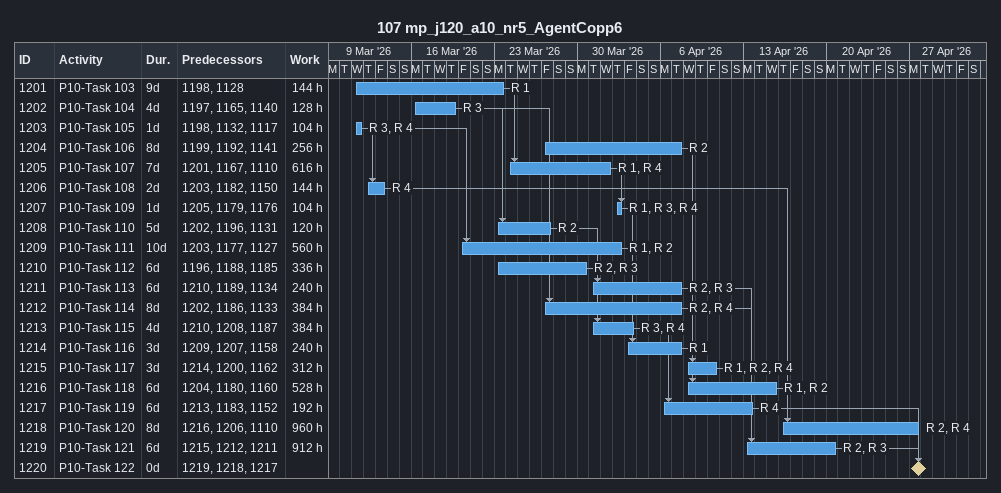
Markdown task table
107 mp_j120_a10_nr5_AgentCopp6

| ID | Task | Duration | Start | Finish | Predecessors | Resources | Work (h) |
|---|---|---|---|---|---|---|---|
| 1201 | P10-Task 103 | 9d | 2026-03-11 | 2026-03-23 | 1198, 1128 | R 1 | 144 |
| 1202 | P10-Task 104 | 4d | 2026-03-16 | 2026-03-19 | 1197, 1165, 1140 | R 3 | 128 |
| 1203 | P10-Task 105 | 1d | 2026-03-11 | 2026-03-11 | 1198, 1132, 1117 | R 3, R 4 | 104 |
| 1204 | P10-Task 106 | 8d | 2026-03-27 | 2026-04-07 | 1199, 1192, 1141 | R 2 | 256 |
| 1205 | P10-Task 107 | 7d | 2026-03-24 | 2026-04-01 | 1201, 1167, 1110 | R 1, R 4 | 616 |
| 1206 | P10-Task 108 | 2d | 2026-03-12 | 2026-03-13 | 1203, 1182, 1150 | R 4 | 144 |
| 1207 | P10-Task 109 | 1d | 2026-04-02 | 2026-04-02 | 1205, 1179, 1176 | R 1, R 3, R 4 | 104 |
| 1208 | P10-Task 110 | 5d | 2026-03-23 | 2026-03-27 | 1202, 1196, 1131 | R 2 | 120 |
| 1209 | P10-Task 111 | 10d | 2026-03-20 | 2026-04-02 | 1203, 1177, 1127 | R 1, R 2 | 560 |
| 1210 | P10-Task 112 | 6d | 2026-03-23 | 2026-03-30 | 1196, 1188, 1185 | R 2, R 3 | 336 |
| 1211 | P10-Task 113 | 6d | 2026-03-31 | 2026-04-07 | 1210, 1189, 1134 | R 2, R 3 | 240 |
| 1212 | P10-Task 114 | 8d | 2026-03-27 | 2026-04-07 | 1202, 1186, 1133 | R 2, R 4 | 384 |
| 1213 | P10-Task 115 | 4d | 2026-03-31 | 2026-04-03 | 1210, 1208, 1187 | R 3, R 4 | 384 |
| 1214 | P10-Task 116 | 3d | 2026-04-03 | 2026-04-07 | 1209, 1207, 1158 | R 1 | 240 |
| 1215 | P10-Task 117 | 3d | 2026-04-08 | 2026-04-10 | 1214, 1200, 1162 | R 1, R 2, R 4 | 312 |
| 1216 | P10-Task 118 | 6d | 2026-04-08 | 2026-04-15 | 1204, 1180, 1160 | R 1, R 2 | 528 |
| 1217 | P10-Task 119 | 6d | 2026-04-06 | 2026-04-13 | 1213, 1183, 1152 | R 4 | 192 |
| 1218 | P10-Task 120 | 8d | 2026-04-16 | 2026-04-27 | 1216, 1206, 1110 | R 2, R 4 | 960 |
| 1219 | P10-Task 121 | 6d | 2026-04-13 | 2026-04-20 | 1215, 1212, 1211 | R 2, R 3 | 912 |
| 1220 | P10-Task 122 | 0d | 2026-04-27 | 2026-04-27 | 1219, 1218, 1217 |  |  |
